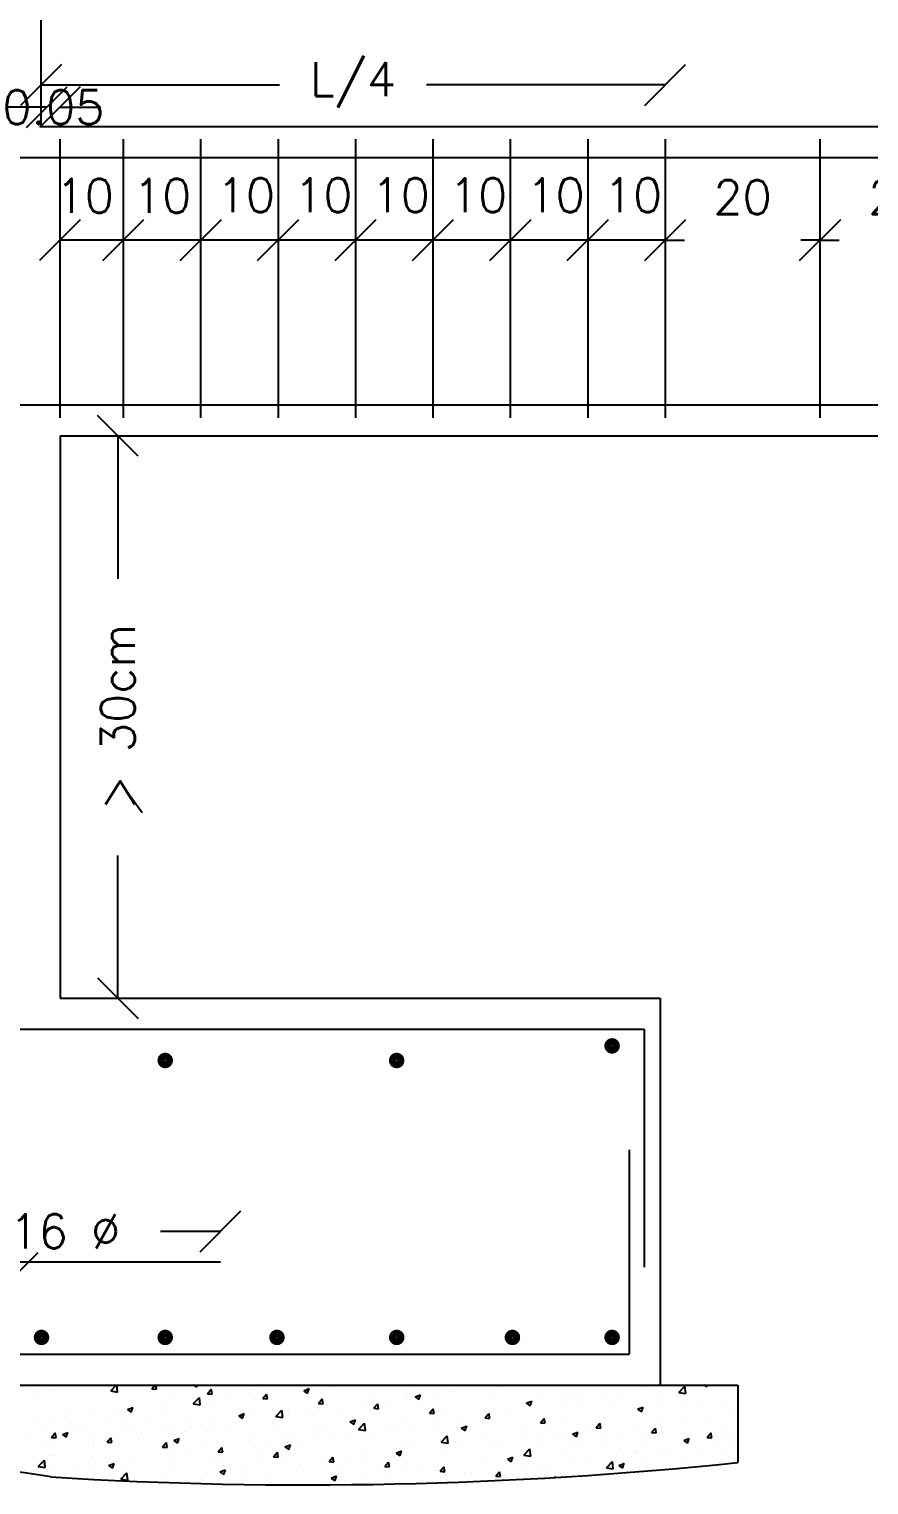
# Model space of a CAD drawing. Extents: x 166525 to 167198, y 178739 to 179747.
# Drawn here: x 166667.268 to 166669.736, y 179620.698 to 179624.978 of the extents above; entities that cross this region are included whole.
import ezdxf

# ---------------------------------------------------------------- set-up
doc = ezdxf.new("R2010")
doc.units = 0
doc.header["$MEASUREMENT"] = 0
doc.layers.get('0').update_dxf_attribs({"linetype": 'CONTINUOUS'})
doc.layers.get('DEFPOINTS').update_dxf_attribs({"linetype": 'CONTINUOUS'})
for name, color, linetype in [('0102', 9, 'CONTINUOUS'), ('H', 31, 'CONTINUOUS'), ('OUT', 6, 'CONTINUOUS'), ('ST', 2, 'CONTINUOUS')]:
    doc.layers.add(name, color=color, linetype=linetype)
doc.styles.add('ROMANS', font='romans.shx')
doc.dimstyles.new('dim100', dxfattribs={"dimtxt": 0.16, "dimasz": 0.12, "dimexe": 0.00018, "dimexo": 0.000625, "dimgap": 0.09, "dimtad": 1, "dimdec": 0, "dimlfac": 100, "dimrnd": 1, "dimzin": 0, "dimdsep": 46, "dimtxsty": 'ROMANS', "dimblk1": 'OBLIQUE', "dimblk2": 'OBLIQUE', "dimsah": 1, "dimcen": 0.09, "dimse1": 1, "dimse2": 1, "dimclrd": 8, "dimclre": 8, "dimclrt": 7, "dimadec": 0, "dimazin": 0, "dimtfac": 1, "dimtdec": 0, "dimtix": 1, "dimtofl": 0, "dimtmove": 2, "dimatfit": 3, "dimldrblk": 'OBLIQUE', "dimfxl": 0.00018, "dimtolj": 1, "dimtzin": 0, "dimarcsym": 0})

# ---------------------------------------------------------------- blocks, each defined once
blk = doc.blocks.new('*X156')
at = {"color": 0}
for p, q in [((-13698.14, 19136), (-13698.14, 19136)), ((-13696.18, 19135.94), (-13696.18, 19135.94)), ((-13685.61, 19137.06), (-13685.61, 19137.06)), ((-13683.66, 19137.59), (-13683.66, 19137.59)), ((-13664.73, 19140.08), (-13664.73, 19140.08)), ((-13660.35, 19140.26), (-13660.35, 19140.26)), ((-13648.13, 19136.65), (-13644.38, 19140.55)), ((-13648.13, 19136.65), (-13643.68, 19135.96)), ((-13643.67, 19135.97), (-13644.2, 19140.55)), ((-13621.54, 19138.01), (-13619.41, 19140.55)), ((-13621.54, 19138.01), (-13618.55, 19137.75)), ((-13618.54, 19137.76), (-13619.05, 19140.55)), ((-13594.9, 19140.55), (-13592.79, 19139.13)), ((-13592.77, 19139.14), (-13592.3, 19140.55)), ((-13585.68, 19134.88), (-13583.27, 19137.75)), ((-13585.68, 19134.88), (-13582.69, 19134.62)), ((-13584.06, 19134.09), (-13584.06, 19134.09)), ((-13582.67, 19134.63), (-13583.25, 19137.76)), ((-13570.75, 19134.46), (-13570.75, 19134.46)), ((-13558.1, 19137.83), (-13558.1, 19137.83)), ((-13551.82, 19136.96), (-13551.82, 19136.96)), ((-13549.81, 19131.74), (-13547.4, 19134.61)), ((-13546.81, 19131.49), (-13547.39, 19134.62)), ((-13525.25, 19136.2), (-13525.25, 19136.2)), ((-13523.42, 19136.8), (-13519.92, 19138.15)), ((-13523.42, 19136.8), (-13520.93, 19135.13)), ((-13520.92, 19135.14), (-13519.9, 19138.16)), ((-13506.59, 19139.46), (-13506.59, 19139.46)), ((-13479.9, 19138.33), (-13479.9, 19138.33)), ((-13456.13, 19135.18), (-13456.13, 19135.18)), ((-13454.95, 19135.23), (-13454.95, 19135.23)), ((-13453.21, 19137.2), (-13453.21, 19137.2)), ((-13451.56, 19132.8), (-13448.06, 19134.14)), ((-13449.06, 19131.13), (-13448.05, 19134.15)), ((-13438.91, 19133.83), (-13438.91, 19133.83)), ((-13430.88, 19138.38), (-13430.88, 19138.38)), ((-13426.52, 19136.07), (-13426.52, 19136.07)), ((-13425.79, 19140.23), (-13425.79, 19140.23)), ((-13407.33, 19137.99), (-13407.33, 19137.99)), ((-13399.83, 19134.95), (-13399.83, 19134.95)), ((-13394.81, 19139.64), (-13394.81, 19139.64)), ((-13373.13, 19133.82), (-13373.13, 19133.82)), ((-13328.62, 19135.96), (-13328.62, 19135.96)), ((-13319.22, 19137.75), (-13319.22, 19137.75)), ((-13302.95, 19139.48), (-13302.95, 19139.48)), ((-13294.42, 19134.87), (-13294.42, 19134.87)), ((-13281.9, 19136.51), (-13281.9, 19136.51)), ((-13281.22, 19135.7), (-13277.33, 19139.76)), ((-13281.22, 19135.7), (-13276.78, 19135.01)), ((-13276.76, 19135.02), (-13277.31, 19139.76)), ((-13265.3, 19140.55), (-13263.35, 19139.24)), ((-13263.34, 19139.25), (-13262.9, 19140.55)), ((-13262.97, 19139.01), (-13262.97, 19139.01)), ((-13646.3, 19124.52), (-13646.3, 19124.52)), ((-13637.29, 19124.68), (-13633.79, 19126.02)), ((-13637.29, 19124.68), (-13634.8, 19123)), ((-13634.99, 19127.36), (-13634.99, 19127.36)), ((-13634.79, 19123.01), (-13633.77, 19126.04)), ((-13633.78, 19126.17), (-13633.78, 19126.17)), ((-13614.85, 19128.66), (-13614.85, 19128.66)), ((-13609.32, 19130.88), (-13609.32, 19130.88)), ((-13594.77, 19128.37), (-13590.87, 19132.43)), ((-13594.77, 19128.37), (-13590.32, 19127.68)), ((-13590.31, 19127.69), (-13590.86, 19132.44)), ((-13583.57, 19126.19), (-13583.57, 19126.19)), ((-13583.27, 19132.82), (-13583.27, 19132.82)), ((-13554.41, 19131.19), (-13554.41, 19131.19)), ((-13549.81, 19131.74), (-13546.83, 19131.48)), ((-13541.41, 19120.1), (-13537.51, 19124.16)), ((-13536.94, 19119.41), (-13537.5, 19124.16)), ((-13533.03, 19124.71), (-13533.03, 19124.71)), ((-13513.95, 19128.6), (-13511.54, 19131.47)), ((-13513.95, 19128.6), (-13510.96, 19128.34)), ((-13513.27, 19125.22), (-13513.27, 19125.22)), ((-13510.95, 19128.35), (-13511.53, 19131.49)), ((-13507.78, 19127.91), (-13507.78, 19127.91)), ((-13501.94, 19125.53), (-13501.94, 19125.53)), ((-13484.11, 19130.22), (-13484.11, 19130.22)), ((-13481.81, 19131.66), (-13481.81, 19131.66)), ((-13478.09, 19125.46), (-13475.68, 19128.34)), ((-13478.09, 19125.46), (-13475.1, 19125.2)), ((-13475.08, 19125.21), (-13475.66, 19128.35)), ((-13470.36, 19129.69), (-13470.36, 19129.69)), ((-13457.84, 19131.34), (-13457.84, 19131.34)), ((-13451.56, 19132.8), (-13449.08, 19131.12)), ((-13442.23, 19122.33), (-13439.81, 19125.2)), ((-13439.22, 19122.08), (-13439.8, 19125.21)), ((-13405.52, 19125.49), (-13405.52, 19125.49)), ((-13379.85, 19129.01), (-13379.85, 19129.01)), ((-13379.71, 19128.79), (-13376.21, 19130.14)), ((-13379.71, 19128.79), (-13377.22, 19127.12)), ((-13377.53, 19127.74), (-13377.53, 19127.74)), ((-13377.2, 19127.13), (-13376.19, 19130.15)), ((-13357.45, 19126.57), (-13357.45, 19126.57)), ((-13354.59, 19132.21), (-13354.59, 19132.21)), ((-13348.38, 19132.75), (-13348.38, 19132.75)), ((-13346.44, 19132.69), (-13346.44, 19132.69)), ((-13344.94, 19128.22), (-13344.94, 19128.22)), ((-13326, 19130.71), (-13326, 19130.71)), ((-13319.75, 19131.56), (-13319.75, 19131.56)), ((-13307.85, 19124.79), (-13304.35, 19126.13)), ((-13307.85, 19124.79), (-13305.36, 19123.11)), ((-13305.35, 19123.12), (-13304.33, 19126.14)), ((-13293.06, 19130.44), (-13293.06, 19130.44)), ((-13278.3, 19126.03), (-13278.3, 19126.03)), ((-13266.37, 19129.31), (-13266.37, 19129.31)), ((-13252.33, 19129.78), (-13252.33, 19129.78)), ((-13696.82, 19117.87), (-13696.82, 19117.87)), ((-13692.62, 19115.09), (-13692.62, 19115.09)), ((-13686.22, 19120.41), (-13686.22, 19120.41)), ((-13677.88, 19120.36), (-13677.88, 19120.36)), ((-13676.47, 19120.67), (-13676.47, 19120.67)), ((-13660.96, 19123.61), (-13660.96, 19123.61)), ((-13649.78, 19119.55), (-13649.78, 19119.55)), ((-13641.89, 19116.18), (-13641.89, 19116.18)), ((-13623.09, 19118.42), (-13623.09, 19118.42)), ((-13612.73, 19121.18), (-13612.73, 19121.18)), ((-13596.4, 19117.29), (-13596.4, 19117.29)), ((-13584.67, 19117.44), (-13584.67, 19117.44)), ((-13583.91, 19114.74), (-13583.91, 19114.74)), ((-13571.59, 19115.21), (-13571.59, 19115.21)), ((-13569.71, 19116.16), (-13569.71, 19116.16)), ((-13565.43, 19120.68), (-13561.93, 19122.02)), ((-13565.43, 19120.68), (-13562.94, 19119)), ((-13564.97, 19117.24), (-13564.97, 19117.24)), ((-13562.93, 19119.01), (-13561.91, 19122.03)), ((-13558.7, 19121.19), (-13558.7, 19121.19)), ((-13543.02, 19115.04), (-13543.02, 19115.04)), ((-13542.43, 19120.21), (-13542.43, 19120.21)), ((-13541.41, 19120.1), (-13536.96, 19119.41)), ((-13533.39, 19121.39), (-13533.39, 19121.39)), ((-13520.88, 19123.04), (-13520.88, 19123.04)), ((-13493.57, 19116.67), (-13490.07, 19118.02)), ((-13493.57, 19116.67), (-13491.09, 19114.99)), ((-13491.07, 19115), (-13490.06, 19118.03)), ((-13488.04, 19111.82), (-13484.15, 19115.88)), ((-13483.58, 19111.14), (-13484.13, 19115.89)), ((-13482.41, 19115.01), (-13482.41, 19115.01)), ((-13456.74, 19118.54), (-13456.74, 19118.54)), ((-13442.23, 19122.33), (-13439.24, 19122.07)), ((-13435.85, 19117.73), (-13435.85, 19117.73)), ((-13431.49, 19121.74), (-13431.49, 19121.74)), ((-13420.48, 19118.27), (-13420.48, 19118.27)), ((-13407.97, 19119.92), (-13407.97, 19119.92)), ((-13406.69, 19122.74), (-13406.69, 19122.74)), ((-13406.36, 19119.19), (-13403.95, 19122.06)), ((-13406.36, 19119.19), (-13403.37, 19118.93)), ((-13403.36, 19118.94), (-13403.94, 19122.07)), ((-13389.03, 19122.41), (-13389.03, 19122.41)), ((-13370.5, 19116.05), (-13368.09, 19118.92)), ((-13370.5, 19116.05), (-13367.51, 19115.79)), ((-13367.5, 19115.8), (-13368.07, 19118.93)), ((-13355.2, 19115.56), (-13355.2, 19115.56)), ((-13334.64, 19112.91), (-13332.23, 19115.79)), ((-13331.63, 19112.66), (-13332.21, 19115.8)), ((-13329.23, 19119.31), (-13329.23, 19119.31)), ((-13307.58, 19115.15), (-13307.58, 19115.15)), ((-13303.56, 19122.83), (-13303.56, 19122.83)), ((-13295.06, 19116.79), (-13295.06, 19116.79)), ((-13276.12, 19119.29), (-13276.12, 19119.29)), ((-13262.96, 19117.93), (-13262.96, 19117.93)), ((-13244.54, 19123.44), (-13244.54, 19123.44)), ((-13700.2, 19106.17), (-13700.2, 19106.17)), ((-13686.33, 19106.68), (-13683.92, 19109.55)), ((-13686.33, 19106.68), (-13683.34, 19106.42)), ((-13683.33, 19106.43), (-13683.9, 19109.56)), ((-13679.3, 19108.55), (-13675.8, 19109.9)), ((-13679.3, 19108.55), (-13676.81, 19106.88)), ((-13676.8, 19106.89), (-13675.78, 19109.91)), ((-13671.04, 19111.17), (-13671.04, 19111.17)), ((-13665.93, 19113.96), (-13665.93, 19113.96)), ((-13661.57, 19106.97), (-13661.57, 19106.97)), ((-13650.47, 19103.54), (-13648.06, 19106.42)), ((-13647.46, 19103.29), (-13648.04, 19106.43)), ((-13646.94, 19106.45), (-13646.94, 19106.45)), ((-13639.24, 19112.83), (-13639.24, 19112.83)), ((-13635.6, 19110.72), (-13635.6, 19110.72)), ((-13629.9, 19105.2), (-13629.9, 19105.2)), ((-13628, 19108.94), (-13628, 19108.94)), ((-13612.55, 19111.7), (-13612.55, 19111.7)), ((-13609.93, 19114.24), (-13609.93, 19114.24)), ((-13607.44, 19104.55), (-13603.94, 19105.89)), ((-13604.94, 19102.88), (-13603.93, 19105.9)), ((-13600.75, 19110.2), (-13600.75, 19110.2)), ((-13596.42, 19113.1), (-13596.42, 19113.1)), ((-13585.86, 19110.57), (-13585.86, 19110.57)), ((-13559.17, 19109.45), (-13559.17, 19109.45)), ((-13533.64, 19108.07), (-13533.64, 19108.07)), ((-13532.48, 19108.32), (-13532.48, 19108.32)), ((-13516.33, 19113.91), (-13516.33, 19113.91)), ((-13515.09, 19105.81), (-13515.09, 19105.81)), ((-13508.38, 19111.27), (-13508.38, 19111.27)), ((-13505.78, 19107.19), (-13505.78, 19107.19)), ((-13494.17, 19107.72), (-13494.17, 19107.72)), ((-13489.64, 19112.78), (-13489.64, 19112.78)), ((-13488.04, 19111.82), (-13483.6, 19111.13)), ((-13483.52, 19109.97), (-13483.52, 19109.97)), ((-13479.09, 19106.06), (-13479.09, 19106.06)), ((-13471, 19111.62), (-13471, 19111.62)), ((-13465.01, 19112.73), (-13465.01, 19112.73)), ((-13462.94, 19111.65), (-13462.94, 19111.65)), ((-13452.06, 19114.11), (-13452.06, 19114.11)), ((-13436.25, 19110.52), (-13436.25, 19110.52)), ((-13434.68, 19103.55), (-13430.79, 19107.6)), ((-13432.1, 19105.09), (-13432.1, 19105.09)), ((-13430.22, 19102.86), (-13430.77, 19107.61)), ((-13421.72, 19112.67), (-13418.22, 19114.01)), ((-13421.72, 19112.67), (-13419.23, 19110.99)), ((-13419.22, 19111), (-13418.2, 19114.02)), ((-13409.56, 19109.4), (-13409.56, 19109.4)), ((-13406.13, 19108.84), (-13406.13, 19108.84)), ((-13382.87, 19108.27), (-13382.87, 19108.27)), ((-13380.45, 19112.36), (-13380.45, 19112.36)), ((-13370.61, 19106.85), (-13370.61, 19106.85)), ((-13358.09, 19108.5), (-13358.09, 19108.5)), ((-13356.18, 19107.14), (-13356.18, 19107.14)), ((-13349.86, 19108.66), (-13346.36, 19110.01)), ((-13349.86, 19108.66), (-13347.37, 19106.99)), ((-13347.36, 19107), (-13346.35, 19110.02)), ((-13339.15, 19110.99), (-13339.15, 19110.99)), ((-13334.64, 19112.91), (-13331.65, 19112.65)), ((-13329.49, 19106.01), (-13329.49, 19106.01)), ((-13321.28, 19107.92), (-13321.28, 19107.92)), ((-13304.17, 19106.19), (-13304.17, 19106.19)), ((-13298.77, 19109.78), (-13296.36, 19112.65)), ((-13298.77, 19109.78), (-13295.78, 19109.51)), ((-13295.77, 19109.53), (-13296.35, 19112.66)), ((-13292.12, 19112.92), (-13292.12, 19112.92)), ((-13278.91, 19109.39), (-13278.91, 19109.39)), ((-13278, 19104.66), (-13274.5, 19106)), ((-13275.5, 19102.99), (-13274.49, 19106.01)), ((-13262.91, 19106.64), (-13260.5, 19109.51)), ((-13262.91, 19106.64), (-13259.92, 19106.38)), ((-13259.91, 19106.39), (-13260.48, 19109.52)), ((-13252.94, 19113.14), (-13252.94, 19113.14)), ((-13250.98, 19106.95), (-13250.98, 19106.95)), ((-13245.18, 19105.37), (-13245.18, 19105.37)), ((-13691.03, 19100.64), (-13691.03, 19100.64)), ((-13686.82, 19103.77), (-13686.82, 19103.77)), ((-13659.46, 19104.8), (-13659.46, 19104.8)), ((-13659.06, 19100.19), (-13659.06, 19100.19)), ((-13650.47, 19103.54), (-13647.48, 19103.28)), ((-13614.6, 19100.41), (-13612.19, 19103.28)), ((-13614.6, 19100.41), (-13611.61, 19100.14)), ((-13611.6, 19100.15), (-13612.18, 19103.29)), ((-13610.54, 19097.59), (-13610.54, 19097.59)), ((-13607.44, 19104.55), (-13604.95, 19102.87)), ((-13585.28, 19100.8), (-13585.28, 19100.8)), ((-13578.74, 19097.27), (-13576.33, 19100.14)), ((-13578.74, 19097.27), (-13575.75, 19097.01)), ((-13578.12, 19097.52), (-13578.12, 19097.52)), ((-13575.74, 19097.02), (-13576.31, 19100.15)), ((-13559.31, 19104.54), (-13559.31, 19104.54)), ((-13552.49, 19097.71), (-13552.49, 19097.71)), ((-13546.55, 19101.67), (-13546.55, 19101.67)), ((-13542.88, 19094.13), (-13540.47, 19097)), ((-13539.87, 19093.88), (-13540.45, 19097.01)), ((-13535.59, 19100.55), (-13532.08, 19101.89)), ((-13535.59, 19100.55), (-13533.1, 19098.87)), ((-13534.03, 19103.32), (-13534.03, 19103.32)), ((-13533.08, 19098.88), (-13532.07, 19101.9)), ((-13523.33, 19102.72), (-13523.33, 19102.72)), ((-13483.02, 19098.37), (-13483.02, 19098.37)), ((-13463.73, 19096.54), (-13460.23, 19097.88)), ((-13463.73, 19096.54), (-13461.24, 19094.86)), ((-13461.23, 19094.87), (-13460.21, 19097.9)), ((-13457.35, 19101.89), (-13457.35, 19101.89)), ((-13452.4, 19104.94), (-13452.4, 19104.94)), ((-13434.68, 19103.55), (-13430.23, 19102.86)), ((-13433.64, 19098.55), (-13433.64, 19098.55)), ((-13425.71, 19103.81), (-13425.71, 19103.81)), ((-13421.12, 19100.2), (-13421.12, 19100.2)), ((-13402.18, 19102.69), (-13402.18, 19102.69)), ((-13399.02, 19102.68), (-13399.02, 19102.68)), ((-13381.32, 19095.27), (-13377.43, 19099.33)), ((-13381.06, 19095.72), (-13381.06, 19095.72)), ((-13379.6, 19097.91), (-13379.6, 19097.91)), ((-13376.86, 19094.59), (-13377.41, 19099.33)), ((-13372.33, 19101.55), (-13372.33, 19101.55)), ((-13355.81, 19098.92), (-13355.81, 19098.92)), ((-13350.44, 19102.91), (-13350.44, 19102.91)), ((-13345.64, 19100.43), (-13345.64, 19100.43)), ((-13329.84, 19102.67), (-13329.84, 19102.67)), ((-13318.95, 19099.3), (-13318.95, 19099.3)), ((-13309.3, 19096.94), (-13309.3, 19096.94)), ((-13308.21, 19097.07), (-13308.21, 19097.07)), ((-13302.8, 19104.89), (-13302.8, 19104.89)), ((-13292.26, 19098.17), (-13292.26, 19098.17)), ((-13289.28, 19099.57), (-13289.28, 19099.57)), ((-13280.14, 19101.95), (-13280.14, 19101.95)), ((-13278, 19104.66), (-13275.52, 19102.98)), ((-13276.11, 19103.76), (-13276.11, 19103.76)), ((-13265.56, 19097.04), (-13265.56, 19097.04)), ((-13257.7, 19103.72), (-13257.7, 19103.72)), ((-13253.55, 19096.49), (-13253.55, 19096.49)), ((-13249.42, 19102.63), (-13249.42, 19102.63)), ((-13694.86, 19087.94), (-13690.97, 19092)), ((-13694.86, 19087.94), (-13690.42, 19087.25)), ((-13690.4, 19087.26), (-13690.95, 19092.01)), ((-13688.22, 19095.19), (-13688.22, 19095.19)), ((-13687.43, 19087.12), (-13687.43, 19087.12)), ((-13686.42, 19095.26), (-13686.42, 19095.26)), ((-13662.18, 19090.33), (-13662.18, 19090.33)), ((-13660.09, 19086.72), (-13660.09, 19086.72)), ((-13659.73, 19094.13), (-13659.73, 19094.13)), ((-13649.45, 19088.42), (-13645.95, 19089.77)), ((-13649.45, 19088.42), (-13646.97, 19086.75)), ((-13646.95, 19086.76), (-13645.94, 19089.78)), ((-13641.15, 19089.22), (-13641.15, 19089.22)), ((-13636.21, 19094.07), (-13636.21, 19094.07)), ((-13633.04, 19093), (-13633.04, 19093)), ((-13610.81, 19087.7), (-13610.81, 19087.7)), ((-13609.58, 19093.38), (-13609.58, 19093.38)), ((-13606.35, 19091.88), (-13606.35, 19091.88)), ((-13597.06, 19095.02), (-13597.06, 19095.02)), ((-13581.65, 19092.71), (-13581.65, 19092.71)), ((-13579.66, 19090.75), (-13579.66, 19090.75)), ((-13559.92, 19087.9), (-13559.92, 19087.9)), ((-13552.97, 19089.62), (-13552.97, 19089.62)), ((-13542.88, 19094.13), (-13539.89, 19093.87)), ((-13534.25, 19091.42), (-13534.25, 19091.42)), ((-13526.27, 19088.49), (-13526.27, 19088.49)), ((-13508.99, 19094.62), (-13508.99, 19094.62)), ((-13507.01, 19090.99), (-13504.6, 19093.87)), ((-13507.01, 19090.99), (-13504.03, 19090.73)), ((-13504.01, 19090.74), (-13504.59, 19093.88)), ((-13499.58, 19087.36), (-13499.58, 19087.36)), ((-13496.67, 19090.25), (-13496.67, 19090.25)), ((-13484.15, 19091.9), (-13484.15, 19091.9)), ((-13471.15, 19087.85), (-13468.74, 19090.73)), ((-13471.15, 19087.85), (-13468.16, 19087.59)), ((-13468.15, 19087.6), (-13468.73, 19090.74)), ((-13465.22, 19094.39), (-13465.22, 19094.39)), ((-13437.92, 19087.9), (-13437.92, 19087.9)), ((-13435.29, 19084.72), (-13432.88, 19087.59)), ((-13432.28, 19084.47), (-13432.86, 19087.6)), ((-13432.7, 19088.45), (-13432.7, 19088.45)), ((-13408.76, 19092.9), (-13408.76, 19092.9)), ((-13406.73, 19092.2), (-13406.73, 19092.2)), ((-13391.87, 19092.54), (-13388.37, 19093.88)), ((-13391.87, 19092.54), (-13389.39, 19090.86)), ((-13389.37, 19090.87), (-13388.36, 19093.89)), ((-13383.76, 19087.13), (-13383.76, 19087.13)), ((-13381.32, 19095.27), (-13376.87, 19094.58)), ((-13371.24, 19088.77), (-13371.24, 19088.77)), ((-13367.62, 19086.93), (-13367.62, 19086.93)), ((-13352.31, 19091.27), (-13352.31, 19091.27)), ((-13338.46, 19091.94), (-13338.46, 19091.94)), ((-13327.96, 19086.99), (-13324.06, 19091.05)), ((-13327.96, 19086.99), (-13323.51, 19086.3)), ((-13323.5, 19086.31), (-13324.05, 19091.06)), ((-13320.73, 19095.43), (-13320.73, 19095.43)), ((-13320.02, 19088.53), (-13316.52, 19089.88)), ((-13320.02, 19088.53), (-13317.53, 19086.85)), ((-13317.51, 19086.86), (-13316.5, 19089.89)), ((-13304.77, 19089.54), (-13304.77, 19089.54)), ((-13279.52, 19092.74), (-13279.52, 19092.74)), ((-13672.61, 19085.08), (-13672.61, 19085.08)), ((-13641.5, 19079.67), (-13637.61, 19083.73)), ((-13641.5, 19079.67), (-13637.05, 19078.98)), ((-13639.97, 19082.69), (-13639.97, 19082.69)), ((-13637.04, 19078.98), (-13637.59, 19083.73)), ((-13611.14, 19080.95), (-13611.14, 19080.95)), ((-13591.28, 19077.8), (-13591.28, 19077.8)), ((-13585.89, 19084.15), (-13585.89, 19084.15)), ((-13577.6, 19084.42), (-13574.1, 19085.76)), ((-13577.6, 19084.42), (-13575.11, 19082.74)), ((-13575.09, 19082.75), (-13574.08, 19085.77)), ((-13559.7, 19081.95), (-13559.7, 19081.95)), ((-13547.18, 19083.6), (-13547.18, 19083.6)), ((-13528.25, 19086.09), (-13528.25, 19086.09)), ((-13509.6, 19077.98), (-13509.6, 19077.98)), ((-13505.74, 19080.41), (-13502.24, 19081.76)), ((-13505.74, 19080.41), (-13503.25, 19078.74)), ((-13503.24, 19078.75), (-13502.22, 19081.77)), ((-13496.24, 19077.89), (-13496.24, 19077.89)), ((-13483.63, 19081.73), (-13483.63, 19081.73)), ((-13472.89, 19086.24), (-13472.89, 19086.24)), ((-13467.08, 19082.89), (-13467.08, 19082.89)), ((-13457.96, 19085.25), (-13457.96, 19085.25)), ((-13446.79, 19078.83), (-13446.79, 19078.83)), ((-13446.2, 19085.11), (-13446.2, 19085.11)), ((-13435.29, 19084.72), (-13432.3, 19084.46)), ((-13434.27, 19080.48), (-13434.27, 19080.48)), ((-13430.76, 19077.61), (-13430.38, 19077.75)), ((-13430.42, 19077.62), (-13430.37, 19077.76)), ((-13419.51, 19083.98), (-13419.51, 19083.98)), ((-13415.34, 19082.97), (-13415.34, 19082.97)), ((-13399.42, 19081.58), (-13397.01, 19084.45)), ((-13399.42, 19081.58), (-13396.44, 19081.32)), ((-13396.42, 19081.33), (-13397, 19084.46)), ((-13396.78, 19081.92), (-13396.78, 19081.92)), ((-13392.82, 19082.85), (-13392.82, 19082.85)), ((-13366.13, 19081.73), (-13366.13, 19081.73)), ((-13361.55, 19080.84), (-13361.15, 19081.31)), ((-13361.05, 19080.87), (-13361.14, 19081.33)), ((-13356.42, 19082.27), (-13356.42, 19082.27)), ((-13330.45, 19086.02), (-13330.45, 19086.02))]:
    blk.add_line(p, q, dxfattribs=at)
blk = doc.blocks.new('_OBLIQUE')
at = {"color": 0, "linetype": 'ByBlock'}
blk.add_line((-0.5, -0.5), (0.5, 0.5), dxfattribs=at)
blk = doc.blocks.new('*D171')
at = {"layer": '0102', "color": 8, "lineweight": -2, "transparency": 16777216}
blk.add_line((166667.9995, 179624.358), (166667.772, 179624.358), dxfattribs=at)
at = {"layer": 'DEFPOINTS', "color": 0, "transparency": 16777216}
for p in [(166667.772, 179624.6714), (166667.9995, 179624.6714), (166667.772, 179624.358)]:
    blk.add_point(p, dxfattribs=at)
at = {"layer": '0102', "color": 8, "lineweight": -2, "transparency": 16777216, "xscale": 0.12, "yscale": 0.12, "zscale": 0.12, "rotation": 180}
blk.add_blockref('_OBLIQUE', (166667.772, 179624.358), dxfattribs=at)
at = {"layer": '0102', "color": 8, "lineweight": -2, "transparency": 16777216, "xscale": 0.12, "yscale": 0.12, "zscale": 0.12}
blk.add_blockref('_OBLIQUE', (166667.9995, 179624.358), dxfattribs=at)
at = {"layer": '0102', "color": 7, "transparency": 16777216, "insert": (166667.905, 179624.4901), "char_height": 0.1, "attachment_point": 5, "style": 'ROMANS'}
blk.add_mtext('\\A1;10', dxfattribs=at)
blk = doc.blocks.new('*D172')
at = {"layer": '0102', "color": 8, "lineweight": -2, "transparency": 16777216}
blk.add_line((166667.772, 179624.358), (166667.5445, 179624.358), dxfattribs=at)
at = {"layer": 'DEFPOINTS', "color": 0, "transparency": 16777216}
for p in [(166667.772, 179624.6714), (166667.5445, 179624.358), (166667.5445, 179624.0344)]:
    blk.add_point(p, dxfattribs=at)
at = {"layer": '0102', "color": 8, "lineweight": -2, "transparency": 16777216, "xscale": 0.12, "yscale": 0.12, "zscale": 0.12, "rotation": 180}
blk.add_blockref('_OBLIQUE', (166667.5445, 179624.358), dxfattribs=at)
at = {"layer": '0102', "color": 8, "lineweight": -2, "transparency": 16777216, "xscale": 0.12, "yscale": 0.12, "zscale": 0.12}
blk.add_blockref('_OBLIQUE', (166667.772, 179624.358), dxfattribs=at)
at = {"layer": '0102', "color": 7, "transparency": 16777216, "insert": (166667.659, 179624.4882), "char_height": 0.1, "attachment_point": 5, "style": 'ROMANS'}
blk.add_mtext('\\A1;10', dxfattribs=at)
blk = doc.blocks.new('*D173')
at = {"layer": '0102', "color": 8, "lineweight": -2, "transparency": 16777216}
blk.add_line((166668.227, 179624.358), (166667.9995, 179624.358), dxfattribs=at)
at = {"layer": 'DEFPOINTS', "color": 0, "transparency": 16777216}
for p in [(166667.9995, 179624.6714), (166668.227, 179624.6714), (166667.9995, 179624.358)]:
    blk.add_point(p, dxfattribs=at)
at = {"layer": '0102', "color": 8, "lineweight": -2, "transparency": 16777216, "xscale": 0.12, "yscale": 0.12, "zscale": 0.12, "rotation": 180}
blk.add_blockref('_OBLIQUE', (166667.9995, 179624.358), dxfattribs=at)
at = {"layer": '0102', "color": 8, "lineweight": -2, "transparency": 16777216, "xscale": 0.12, "yscale": 0.12, "zscale": 0.12}
blk.add_blockref('_OBLIQUE', (166668.227, 179624.358), dxfattribs=at)
at = {"layer": '0102', "color": 7, "transparency": 16777216, "insert": (166668.1325, 179624.4901), "char_height": 0.1, "attachment_point": 5, "style": 'ROMANS'}
blk.add_mtext('\\A1;10', dxfattribs=at)
blk = doc.blocks.new('*D174')
at = {"layer": '0102', "color": 8, "lineweight": -2, "transparency": 16777216}
blk.add_line((166668.4545, 179624.358), (166668.227, 179624.358), dxfattribs=at)
at = {"layer": 'DEFPOINTS', "color": 0, "transparency": 16777216}
for p in [(166668.227, 179624.6714), (166668.4545, 179624.6714), (166668.227, 179624.358)]:
    blk.add_point(p, dxfattribs=at)
at = {"layer": '0102', "color": 8, "lineweight": -2, "transparency": 16777216, "xscale": 0.12, "yscale": 0.12, "zscale": 0.12, "rotation": 180}
blk.add_blockref('_OBLIQUE', (166668.227, 179624.358), dxfattribs=at)
at = {"layer": '0102', "color": 8, "lineweight": -2, "transparency": 16777216, "xscale": 0.12, "yscale": 0.12, "zscale": 0.12}
blk.add_blockref('_OBLIQUE', (166668.4545, 179624.358), dxfattribs=at)
at = {"layer": '0102', "color": 7, "transparency": 16777216, "insert": (166668.36, 179624.4901), "char_height": 0.1, "attachment_point": 5, "style": 'ROMANS'}
blk.add_mtext('\\A1;10', dxfattribs=at)
blk = doc.blocks.new('*D181')
at = {"layer": '0102', "color": 8, "lineweight": -2, "transparency": 16777216}
blk.add_line((166667.5445, 179624.358), (166667.3583, 179624.358), dxfattribs=at)
at = {"layer": 'DEFPOINTS', "color": 0, "transparency": 16777216}
for p in [(166667.5445, 179624.6714), (166667.3583, 179624.358), (166667.3583, 179624.0344)]:
    blk.add_point(p, dxfattribs=at)
at = {"layer": '0102', "color": 8, "lineweight": -2, "transparency": 16777216, "xscale": 0.12, "yscale": 0.12, "zscale": 0.12, "rotation": 180}
blk.add_blockref('_OBLIQUE', (166667.3583, 179624.358), dxfattribs=at)
at = {"layer": '0102', "color": 8, "lineweight": -2, "transparency": 16777216, "xscale": 0.12, "yscale": 0.12, "zscale": 0.12}
blk.add_blockref('_OBLIQUE', (166667.5445, 179624.358), dxfattribs=at)
at = {"layer": '0102', "color": 7, "transparency": 16777216, "insert": (166667.4315, 179624.4882), "char_height": 0.1, "attachment_point": 5, "style": 'ROMANS'}
blk.add_mtext('\\A1;10', dxfattribs=at)
blk = doc.blocks.new('*D182')
at = {"layer": '0102', "color": 8, "lineweight": -2, "transparency": 16777216}
blk.add_line((166668.682, 179624.358), (166668.4545, 179624.358), dxfattribs=at)
at = {"layer": 'DEFPOINTS', "color": 0, "transparency": 16777216}
for p in [(166668.4545, 179624.6714), (166668.682, 179624.6714), (166668.4545, 179624.358)]:
    blk.add_point(p, dxfattribs=at)
at = {"layer": '0102', "color": 8, "lineweight": -2, "transparency": 16777216, "xscale": 0.12, "yscale": 0.12, "zscale": 0.12, "rotation": 180}
blk.add_blockref('_OBLIQUE', (166668.4545, 179624.358), dxfattribs=at)
at = {"layer": '0102', "color": 8, "lineweight": -2, "transparency": 16777216, "xscale": 0.12, "yscale": 0.12, "zscale": 0.12}
blk.add_blockref('_OBLIQUE', (166668.682, 179624.358), dxfattribs=at)
at = {"layer": '0102', "color": 7, "transparency": 16777216, "insert": (166668.5875, 179624.4901), "char_height": 0.1, "attachment_point": 5, "style": 'ROMANS'}
blk.add_mtext('\\A1;10', dxfattribs=at)
blk = doc.blocks.new('*D183')
at = {"layer": '0102', "color": 8, "lineweight": -2, "transparency": 16777216}
blk.add_line((166668.9095, 179624.358), (166668.682, 179624.358), dxfattribs=at)
at = {"layer": 'DEFPOINTS', "color": 0, "transparency": 16777216}
for p in [(166668.682, 179624.6714), (166668.9095, 179624.6714), (166668.682, 179624.358)]:
    blk.add_point(p, dxfattribs=at)
at = {"layer": '0102', "color": 8, "lineweight": -2, "transparency": 16777216, "xscale": 0.12, "yscale": 0.12, "zscale": 0.12, "rotation": 180}
blk.add_blockref('_OBLIQUE', (166668.682, 179624.358), dxfattribs=at)
at = {"layer": '0102', "color": 8, "lineweight": -2, "transparency": 16777216, "xscale": 0.12, "yscale": 0.12, "zscale": 0.12}
blk.add_blockref('_OBLIQUE', (166668.9095, 179624.358), dxfattribs=at)
at = {"layer": '0102', "color": 7, "transparency": 16777216, "insert": (166668.815, 179624.4901), "char_height": 0.1, "attachment_point": 5, "style": 'ROMANS'}
blk.add_mtext('\\A1;10', dxfattribs=at)
blk = doc.blocks.new('*D184')
at = {"layer": '0102', "color": 8, "lineweight": -2, "transparency": 16777216}
blk.add_line((166669.137, 179624.358), (166668.9095, 179624.358), dxfattribs=at)
at = {"layer": 'DEFPOINTS', "color": 0, "transparency": 16777216}
for p in [(166668.9095, 179624.6714), (166669.137, 179624.6714), (166668.9095, 179624.358)]:
    blk.add_point(p, dxfattribs=at)
at = {"layer": '0102', "color": 8, "lineweight": -2, "transparency": 16777216, "xscale": 0.12, "yscale": 0.12, "zscale": 0.12, "rotation": 180}
blk.add_blockref('_OBLIQUE', (166668.9095, 179624.358), dxfattribs=at)
at = {"layer": '0102', "color": 8, "lineweight": -2, "transparency": 16777216, "xscale": 0.12, "yscale": 0.12, "zscale": 0.12}
blk.add_blockref('_OBLIQUE', (166669.137, 179624.358), dxfattribs=at)
at = {"layer": '0102', "color": 7, "transparency": 16777216, "insert": (166669.0425, 179624.4901), "char_height": 0.1, "attachment_point": 5, "style": 'ROMANS'}
blk.add_mtext('\\A1;10', dxfattribs=at)
blk = doc.blocks.new('*D209')
at = {"layer": '0102', "color": 8, "lineweight": -2, "transparency": 16777216}
for p, q in [((166667.3027, 179624.8142), (166668.0036, 179624.8142)), ((166669.137, 179624.8142), (166668.436, 179624.8142))]:
    blk.add_line(p, q, dxfattribs=at)
at = {"layer": 'DEFPOINTS', "color": 0, "transparency": 16777216}
for p in [(166669.137, 179624.8142), (166667.3027, 179624.6924), (166669.137, 179624.6548)]:
    blk.add_point(p, dxfattribs=at)
at = {"layer": '0102', "color": 8, "lineweight": -2, "transparency": 16777216, "xscale": 0.12, "yscale": 0.12, "zscale": 0.12, "rotation": 180}
blk.add_blockref('_OBLIQUE', (166667.3027, 179624.8142), dxfattribs=at)
at = {"layer": '0102', "color": 8, "lineweight": -2, "transparency": 16777216, "xscale": 0.12, "yscale": 0.12, "zscale": 0.12}
blk.add_blockref('_OBLIQUE', (166669.137, 179624.8142), dxfattribs=at)
at = {"layer": '0102', "color": 7, "transparency": 16777216, "insert": (166668.2198, 179624.8142), "char_height": 0.1, "attachment_point": 5, "style": 'ROMANS'}
blk.add_mtext('\\A1;L/4', dxfattribs=at)
blk = doc.blocks.new('*D215')
at = {"layer": '0102', "color": 8, "lineweight": -2, "transparency": 16777216}
for p, q in [((166669.137, 179624.358), (166669.1935, 179624.358)), ((166669.592, 179624.358), (166669.5354, 179624.358))]:
    blk.add_line(p, q, dxfattribs=at)
at = {"layer": 'DEFPOINTS', "color": 0, "transparency": 16777216}
for p in [(166669.592, 179624.358), (166669.137, 179624.2453), (166669.592, 179624.2453)]:
    blk.add_point(p, dxfattribs=at)
at = {"layer": '0102', "color": 8, "lineweight": -2, "transparency": 16777216, "xscale": 0.12, "yscale": 0.12, "zscale": 0.12, "rotation": 180}
blk.add_blockref('_OBLIQUE', (166669.137, 179624.358), dxfattribs=at)
at = {"layer": '0102', "color": 8, "lineweight": -2, "transparency": 16777216, "xscale": 0.12, "yscale": 0.12, "zscale": 0.12}
blk.add_blockref('_OBLIQUE', (166669.592, 179624.358), dxfattribs=at)
at = {"layer": '0102', "color": 7, "transparency": 16777216, "insert": (166669.3645, 179624.4846), "char_height": 0.1, "attachment_point": 5, "style": 'ROMANS'}
blk.add_mtext('\\A1;20', dxfattribs=at)
blk = doc.blocks.new('*D216')
at = {"layer": '0102', "color": 8, "lineweight": -2, "transparency": 16777216}
for p, q in [((166669.592, 179624.358), (166669.6485, 179624.358)), ((166670.047, 179624.358), (166669.9904, 179624.358))]:
    blk.add_line(p, q, dxfattribs=at)
at = {"layer": 'DEFPOINTS', "color": 0, "transparency": 16777216}
for p in [(166670.047, 179624.358), (166669.592, 179624.2453), (166670.047, 179624.2453)]:
    blk.add_point(p, dxfattribs=at)
at = {"layer": '0102', "color": 8, "lineweight": -2, "transparency": 16777216, "xscale": 0.12, "yscale": 0.12, "zscale": 0.12, "rotation": 180}
blk.add_blockref('_OBLIQUE', (166669.592, 179624.358), dxfattribs=at)
at = {"layer": '0102', "color": 8, "lineweight": -2, "transparency": 16777216, "xscale": 0.12, "yscale": 0.12, "zscale": 0.12}
blk.add_blockref('_OBLIQUE', (166670.047, 179624.358), dxfattribs=at)
at = {"layer": '0102', "color": 7, "transparency": 16777216, "insert": (166669.8195, 179624.4846), "char_height": 0.1, "attachment_point": 5, "style": 'ROMANS'}
blk.add_mtext('\\A1;20', dxfattribs=at)
blk = doc.blocks.new('*D224')
at = {"layer": '0102', "color": 8, "lineweight": -2, "transparency": 16777216}
for p, q in [((166667.3202, 179624.7487), (166667.2002, 179624.7487)), ((166667.3583, 179624.7487), (166667.4783, 179624.7487))]:
    blk.add_line(p, q, dxfattribs=at)
at = {"layer": 'DEFPOINTS', "color": 0, "transparency": 16777216}
for p in [(166667.3202, 179624.7487), (166667.3202, 179624.6924), (166667.3583, 179624.6548)]:
    blk.add_point(p, dxfattribs=at)
at = {"layer": '0102', "color": 8, "lineweight": -2, "transparency": 16777216, "xscale": 0.12, "yscale": 0.12, "zscale": 0.12}
blk.add_blockref('_OBLIQUE', (166667.3202, 179624.7487), dxfattribs=at)
at = {"layer": '0102', "color": 8, "lineweight": -2, "transparency": 16777216, "xscale": 0.12, "yscale": 0.12, "zscale": 0.12, "rotation": 180}
blk.add_blockref('_OBLIQUE', (166667.3583, 179624.7487), dxfattribs=at)
at = {"layer": '0102', "color": 7, "transparency": 16777216, "insert": (166667.3392, 179624.7487), "char_height": 0.1, "attachment_point": 5, "style": 'ROMANS'}
blk.add_mtext('\\A1;0.05', dxfattribs=at)
blk = doc.blocks.new('*D225')
at = {"layer": '0102', "color": 8, "lineweight": -2, "transparency": 16777216}
for p, q in [((166666.9159, 179621.4438), (166667.0927, 179621.4438)), ((166667.8304, 179621.4438), (166667.6537, 179621.4438))]:
    blk.add_line(p, q, dxfattribs=at)
at = {"layer": 'DEFPOINTS', "color": 0, "transparency": 16777216}
for p in [(166666.9159, 179621.4438), (166666.9159, 179621.3542), (166667.8304, 179621.3542)]:
    blk.add_point(p, dxfattribs=at)
at = {"layer": '0102', "color": 8, "lineweight": -2, "transparency": 16777216, "xscale": 0.12, "yscale": 0.12, "zscale": 0.12, "rotation": 180}
blk.add_blockref('_OBLIQUE', (166666.9159, 179621.4438), dxfattribs=at)
at = {"layer": '0102', "color": 8, "lineweight": -2, "transparency": 16777216, "xscale": 0.12, "yscale": 0.12, "zscale": 0.12}
blk.add_blockref('_OBLIQUE', (166667.8304, 179621.4438), dxfattribs=at)
at = {"layer": '0102', "color": 7, "transparency": 16777216, "insert": (166667.3732, 179621.4438), "char_height": 0.1, "attachment_point": 5, "style": 'ROMANS'}
blk.add_mtext('\\A1;16 %%C', dxfattribs=at)
blk = doc.blocks.new('*D226')
at = {"layer": '0102', "color": 8, "lineweight": -2, "transparency": 16777216}
for p, q in [((166666.3654, 179621.3213), (166666.5194, 179621.3213)), ((166667.2344, 179621.3213), (166667.0804, 179621.3213))]:
    blk.add_line(p, q, dxfattribs=at)
at = {"layer": 'DEFPOINTS', "color": 0, "transparency": 16777216}
for p in [(166667.2344, 179621.3213), (166666.3654, 179621.2476), (166667.2344, 179621.2476)]:
    blk.add_point(p, dxfattribs=at)
at = {"layer": '0102', "color": 8, "lineweight": -2, "transparency": 16777216, "xscale": 0.12, "yscale": 0.12, "zscale": 0.12, "rotation": 180}
blk.add_blockref('_OBLIQUE', (166666.3654, 179621.3213), dxfattribs=at)
at = {"layer": '0102', "color": 8, "lineweight": -2, "transparency": 16777216, "xscale": 0.12, "yscale": 0.12, "zscale": 0.12}
blk.add_blockref('_OBLIQUE', (166667.2344, 179621.3213), dxfattribs=at)
at = {"layer": '0102', "color": 7, "transparency": 16777216, "insert": (166666.7999, 179621.3213), "char_height": 0.1, "attachment_point": 5, "style": 'ROMANS'}
blk.add_mtext('\\A1;16 %%C', dxfattribs=at)
blk = doc.blocks.new('*D227')
at = {"layer": '0102', "color": 8, "lineweight": -2, "transparency": 16777216}
for p, q in [((166667.5285, 179623.7824), (166667.5285, 179623.3625)), ((166667.5285, 179622.1292), (166667.5285, 179622.5491))]:
    blk.add_line(p, q, dxfattribs=at)
at = {"layer": 'DEFPOINTS', "color": 0, "transparency": 16777216}
for p in [(166667.3596, 179623.7824), (166667.3596, 179622.1292), (166667.5285, 179622.1292)]:
    blk.add_point(p, dxfattribs=at)
at = {"layer": '0102', "color": 8, "lineweight": -2, "transparency": 16777216, "xscale": 0.12, "yscale": 0.12, "zscale": 0.12}
for p, rotation in [((166667.5285, 179623.7824), 90), ((166667.5285, 179622.1292), 270)]:
    blk.add_blockref('_OBLIQUE', p, dxfattribs=dict(at, rotation=rotation))
at = {"layer": '0102', "color": 7, "transparency": 16777216, "insert": (166667.5285, 179622.9558), "char_height": 0.1, "attachment_point": 5, "rotation": 90, "style": 'ROMANS'}
blk.add_mtext('\\A1;> 30cm', dxfattribs=at)

msp = doc.modelspace()

# ---------------------------------------------------------------- linework, layer by layer
at = {"layer": '0102'}
msp.add_line((166667.56515, 179622.72449), (166667.59996, 179622.67518), dxfattribs=at)
at = {"layer": 'OUT'}
for p, q in [((166667.30268, 179630.60926), (166667.30268, 179624.6924)), ((166667.30268, 179624.6924), (166671.61467, 179624.6924)), ((166667.35955, 179623.7824), (166671.61467, 179623.7824)), ((166667.35955, 179623.7824), (166667.35955, 179622.12919)), ((166667.35955, 179622.12919), (166669.12268, 179622.12919)), ((166667.35955, 179622.12919), (166668.21268, 179622.12919)), ((166669.12268, 179622.12919), (166669.12268, 179620.99169)), ((166664.80018, 179620.99169), (166669.35018, 179620.99169)), ((166669.35018, 179620.99169), (166669.35018, 179620.76419))]:
    msp.add_line(p, q, dxfattribs=at)
for centre, radius, start, end in [((166667.08866, 179619.42133), 1.3229, 79.40849, 97.44004), ((166668.08555, 179632.87585), 12.17751, 266.451359, 275.96088)]:
    msp.add_arc(centre, radius, start, end, dxfattribs=at)
at = {"layer": 'ST'}
for p, q in [((166667.35831, 179624.65475), (166667.35831, 179623.83575)), ((166667.54449, 179624.65475), (166667.54449, 179623.83575)), ((166667.77199, 179624.65475), (166667.77199, 179623.83575)), ((166667.99949, 179624.65475), (166667.99949, 179623.83575)), ((166668.22699, 179624.65475), (166668.22699, 179623.83575)), ((166668.45449, 179624.65475), (166668.45449, 179623.83575)), ((166668.68199, 179624.65475), (166668.68199, 179623.83575)), ((166668.90949, 179624.65475), (166668.90949, 179623.83575)), ((166669.13699, 179624.65475), (166669.13699, 179623.83575)), ((166669.59199, 179624.65475), (166669.59199, 179623.83575)), ((166662.53569, 179624.6014), (166671.61467, 179624.6014)), ((166662.53569, 179623.8734), (166671.61467, 179623.8734)), ((166665.06533, 179622.03819), (166669.07584, 179622.03819)), ((166669.07584, 179622.03819), (166669.07584, 179621.33811)), ((166669.03168, 179621.683), (166669.03168, 179621.08269)), ((166666.91593, 179621.35422), (166667.83042, 179621.35422)), ((166665.11868, 179621.08269), (166669.03168, 179621.08269))]:
    msp.add_line(p, q, dxfattribs=at)
at = {"layer": 'ST', "const_width": 0.02161}
for points in [[(166668.96925, 179621.98904, 1), (166668.99314, 179621.98904, 1)], [(166667.656, 179621.94609, 1), (166667.67989, 179621.94609, 1)], [(166668.33621, 179621.94609, 1), (166668.3601, 179621.94609, 1)], [(166667.29244, 179621.13189, 1), (166667.31633, 179621.13189, 1)], [(166667.656, 179621.13189, 1), (166667.67989, 179621.13189, 1)], [(166667.98438, 179621.13189, 1), (166668.00827, 179621.13189, 1)], [(166668.33621, 179621.13189, 1), (166668.3601, 179621.13189, 1)], [(166668.67632, 179621.13189, 1), (166668.70021, 179621.13189, 1)], [(166668.96925, 179621.13189, 1), (166668.99314, 179621.13189, 1)]]:
    msp.add_lwpolyline(points, format="xyb", close=True, dxfattribs=at)

# ---------------------------------------------------------------- block references
at = {"layer": 'H', "xscale": 0.004550000000131144, "yscale": 0.004550000000131144, "zscale": 0.004550000000131144}
msp.add_blockref('*X156', (166729.60667, 179533.90271), dxfattribs=at)

# ---------------------------------------------------------------- dimensions: what is measured, and where the dimension line sits
at = {"layer": '0102'}
for base, p1, p2, text, picture, middle in [((166669.13699, 179624.81422), (166667.30268, 179624.6924), (166669.13699, 179624.65475), 'L/4', '*D209', (166668.21983, 179624.81422)), ((166667.32017, 179624.74873), (166667.35831, 179624.65475), (166667.32017, 179624.6924), '0.05', '*D224', (166667.33924, 179624.74873)), ((166666.91593, 179621.44375), (166667.83042, 179621.35422), (166666.91593, 179621.35422), '16 %%C', '*D225', (166667.37317, 179621.44375)), ((166667.23443, 179621.32132), (166666.36542, 179621.24764), (166667.23443, 179621.24764), '16 %%C', '*D226', (166666.79992, 179621.32132))]:
    dim = msp.add_linear_dim(base=base, p1=p1, p2=p2, text=text, dimstyle='dim100', override={"dimtxt": 0.1, "dimtad": 0}, dxfattribs=at)
    dim.commit()
    dim.dimension.update_dxf_attribs({"geometry": picture, "text_midpoint": middle})
for base, p1, p2, text, picture, middle in [((166667.35831, 179624.35802), (166667.54449, 179624.6714), (166667.35831, 179624.0344), '10', '*D181', (166667.43151, 179624.48822)), ((166667.54449, 179624.35802), (166667.77199, 179624.6714), (166667.54449, 179624.0344), '10', '*D172', (166667.65901, 179624.48822)), ((166667.77199, 179624.35802), (166667.99949, 179624.6714), (166667.77199, 179624.6714), '10', '*D171', (166667.90498, 179624.49007)), ((166667.99949, 179624.35802), (166668.22699, 179624.6714), (166667.99949, 179624.6714), '10', '*D173', (166668.13248, 179624.49007)), ((166668.22699, 179624.35802), (166668.45449, 179624.6714), (166668.22699, 179624.6714), '10', '*D174', (166668.35998, 179624.49007)), ((166668.45449, 179624.35802), (166668.68199, 179624.6714), (166668.45449, 179624.6714), '10', '*D182', (166668.58748, 179624.49007)), ((166668.68199, 179624.35802), (166668.90949, 179624.6714), (166668.68199, 179624.6714), '10', '*D183', (166668.81498, 179624.49007)), ((166668.90949, 179624.35802), (166669.13699, 179624.6714), (166668.90949, 179624.6714), '10', '*D184', (166669.04248, 179624.49007)), ((166669.59199, 179624.35802), (166669.13699, 179624.24525), (166669.59199, 179624.24525), '20', '*D215', (166669.36449, 179624.48457)), ((166670.04699, 179624.35802), (166669.59199, 179624.24525), (166670.04699, 179624.24525), '20', '*D216', (166669.81949, 179624.48457))]:
    dim = msp.add_linear_dim(base=base, p1=p1, p2=p2, text=text, dimstyle='dim100', override={"dimtxt": 0.1}, dxfattribs=at)
    dim.commit()
    dim.dimension.update_dxf_attribs({"geometry": picture, "text_midpoint": middle, "dimtype": 160})
dim = msp.add_linear_dim(base=(166667.52849, 179622.12919), p1=(166667.35955, 179623.7824), p2=(166667.35955, 179622.12919), angle=90, text='> 30cm', dimstyle='dim100', override={"dimtxt": 0.1, "dimtad": 0}, dxfattribs=at)
dim.commit()
dim.dimension.update_dxf_attribs({"geometry": '*D227', "text_midpoint": (166667.52849, 179622.95579)})

doc.saveas('drawing.dxf')
